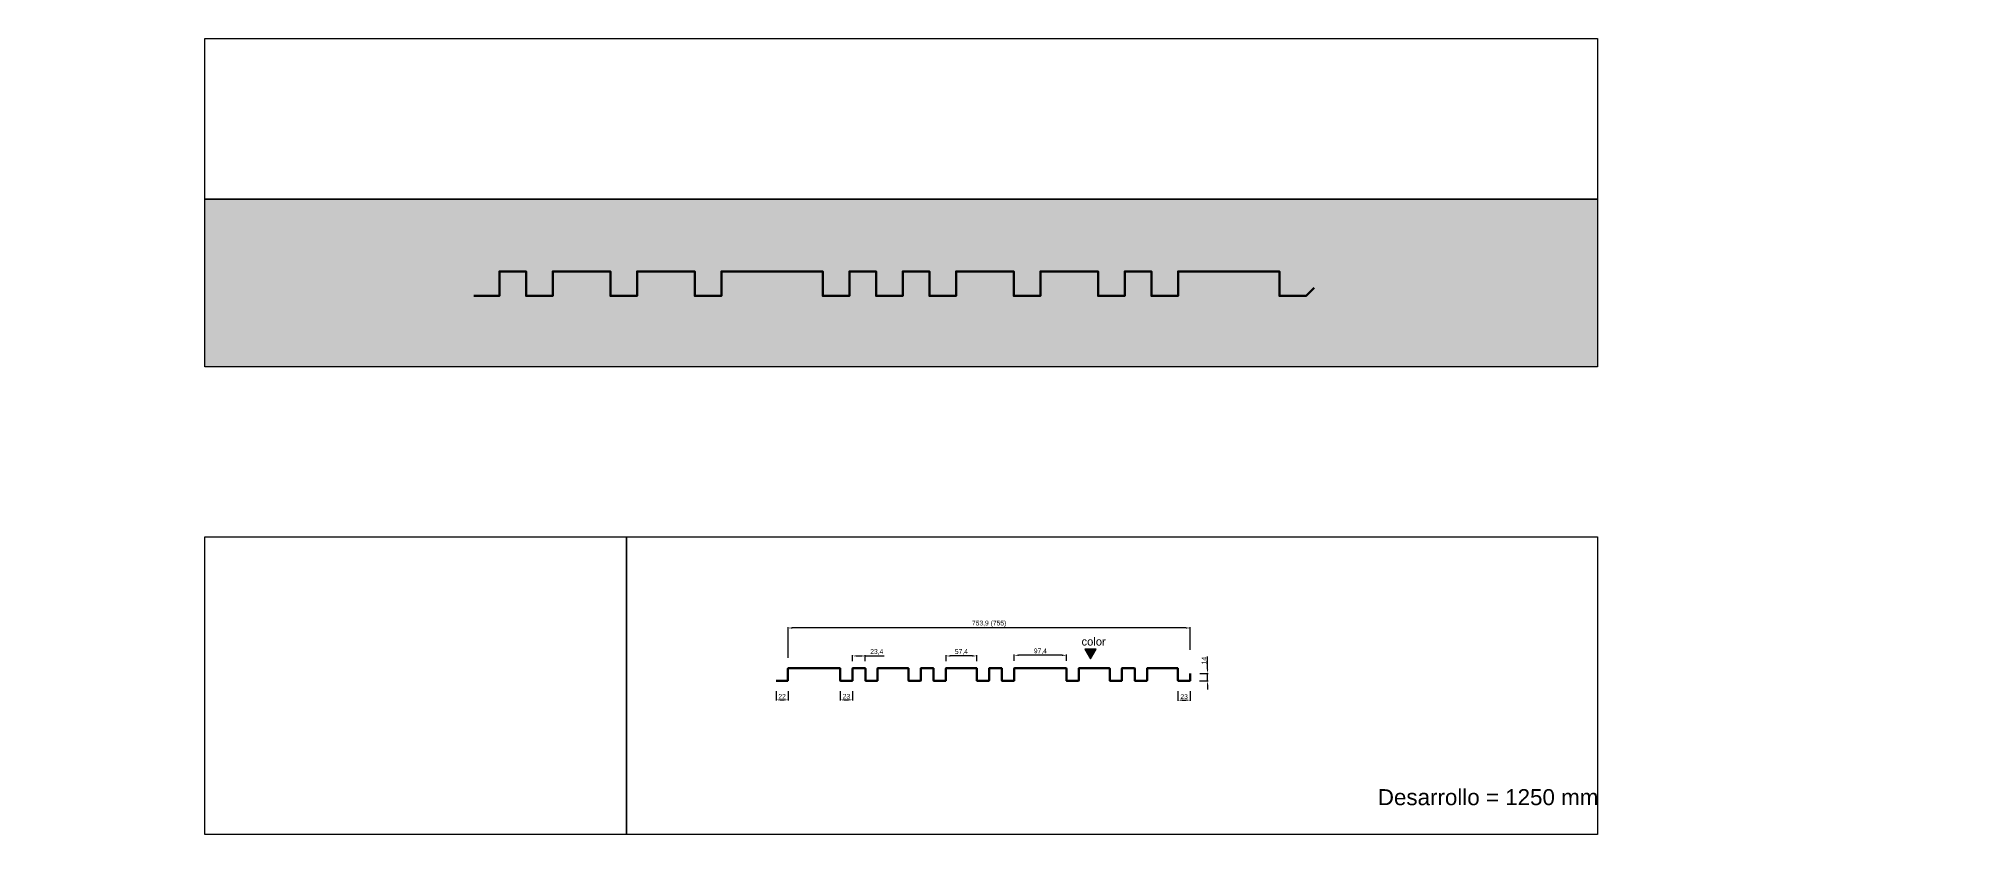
# Model space of a CAD drawing. Header units: millimetres. Extents: x 4334 to 41995838936, y 18500 to 30334.
# Drawn here: x 11554 to 15164, y 22901 to 24393 of the extents above; entities that cross this region are included whole.
import ezdxf

# ---------------------------------------------------------------- set-up
doc = ezdxf.new("R2010")
doc.units = ezdxf.units.MM
doc.layers.add('ANOTACIONES', color=7, linetype='Continuous', plot=False)
for name, color, linetype, lineweight in [('COTAS1', 7, 'Continuous', 0), ('FIBRA NEUTRA', 1, 'Continuous', 40), ('PERFIL ENCABEZADO', 254, 'Continuous', 60), ('RELLENO', 251, 'Continuous', 60)]:
    doc.layers.add(name, color=color, linetype=linetype, lineweight=lineweight)
doc.layers.add('RECUADROS', color=253, linetype='Continuous')
doc.styles.get("Standard").update_dxf_attribs({"font": 'arial.ttf'})
doc.dimstyles.new('ISO-25', dxfattribs={"dimtxt": 9, "dimasz": 8, "dimexe": 1.25, "dimexo": 0.625, "dimgap": 2, "dimtad": 1, "dimdec": 1, "dimtxsty": 'Standard', "dimcen": 2.5, "dimadec": 0, "dimazin": 0, "dimtfac": 1, "dimtdec": 1, "dimtmove": 0, "dimatfit": 3, "dimfxl": 1, "dimarcsym": 0})

# ---------------------------------------------------------------- blocks, each defined once
blk = doc.blocks.new('*D478')
at = {"layer": 'COTAS1', "color": 0, "lineweight": -2, "transparency": 16777216}
for p, q in [((12959.2, 23232.1), (12959.2, 23289.5)), ((13705.1, 23288.2), (12967.2, 23288.2)), ((13713.1, 23247.2), (13713.1, 23289.5))]:
    blk.add_line(p, q, dxfattribs=at)
at = {"layer": 'COTAS1', "color": 0, "transparency": 16777216}
for points in [[(12967.2, 23289.5), (12967.2, 23286.9), (12959.2, 23288.2)], [(13705.1, 23289.5), (13705.1, 23286.9), (13713.1, 23288.2)]]:
    blk.add_solid(points, dxfattribs=at)
at = {"layer": 'Defpoints', "color": 0, "transparency": 16777216}
for p in [(12959.2, 23288.2), (12959.2, 23231.5), (13713.1, 23246.5)]:
    blk.add_point(p, dxfattribs=at)
at = {"layer": 'COTAS1', "color": 0, "transparency": 16777216, "insert": (13336.1, 23296.1), "char_height": 9, "attachment_point": 5}
blk.add_mtext('753,9 (755)', dxfattribs=at)
blk = doc.blocks.new('*D479')
at = {"layer": 'COTAS1', "color": 0, "lineweight": -2, "transparency": 16777216}
for p, q in [((13745.5, 23211), (13745.5, 23235)), ((13730.6, 23189), (13746.8, 23189)), ((13730.8, 23203), (13746.8, 23203)), ((13745.5, 23189), (13745.5, 23203)), ((13745.5, 23181), (13745.5, 23173))]:
    blk.add_line(p, q, dxfattribs=at)
at = {"layer": 'COTAS1', "color": 0, "transparency": 16777216}
for points in [[(13744.2, 23211), (13746.8, 23211), (13745.5, 23203)], [(13744.2, 23181), (13746.8, 23181), (13745.5, 23189)]]:
    blk.add_solid(points, dxfattribs=at)
at = {"layer": 'Defpoints', "color": 0, "transparency": 16777216}
for p in [(13730, 23189), (13730.2, 23203), (13745.5, 23203)]:
    blk.add_point(p, dxfattribs=at)
at = {"layer": 'COTAS1', "color": 0, "transparency": 16777216, "insert": (13739, 23227), "char_height": 9, "attachment_point": 5, "rotation": 90}
blk.add_mtext('14', dxfattribs=at)
blk = doc.blocks.new('*D480')
at = {"layer": 'COTAS1', "color": 0, "lineweight": -2, "transparency": 16777216}
for p, q in [((12937.1, 23169.7), (12937.1, 23152.3)), ((12945.1, 23153.5), (12951.1, 23153.5)), ((12959.1, 23170), (12959.1, 23152.3))]:
    blk.add_line(p, q, dxfattribs=at)
at = {"layer": 'COTAS1', "color": 0, "transparency": 16777216}
for points in [[(12945.1, 23154.8), (12945.1, 23152.2), (12937.1, 23153.5)], [(12951.1, 23154.8), (12951.1, 23152.2), (12959.1, 23153.5)]]:
    blk.add_solid(points, dxfattribs=at)
at = {"layer": 'Defpoints', "color": 0, "transparency": 16777216}
for p in [(12937.1, 23170.3), (12959.1, 23170.6), (12959.1, 23153.5)]:
    blk.add_point(p, dxfattribs=at)
at = {"layer": 'COTAS1', "color": 0, "transparency": 16777216, "insert": (12948.1, 23160), "char_height": 9, "attachment_point": 5}
blk.add_mtext('22', dxfattribs=at)
blk = doc.blocks.new('*D481')
at = {"layer": 'COTAS1', "color": 0, "lineweight": -2, "transparency": 16777216}
for p, q in [((13057.1, 23170), (13057.1, 23152.3)), ((13065.1, 23153.5), (13072.1, 23153.5)), ((13080.1, 23170), (13080.1, 23152.3))]:
    blk.add_line(p, q, dxfattribs=at)
at = {"layer": 'COTAS1', "color": 0, "transparency": 16777216}
for points in [[(13065.1, 23154.8), (13065.1, 23152.2), (13057.1, 23153.5)], [(13072.1, 23154.8), (13072.1, 23152.2), (13080.1, 23153.5)]]:
    blk.add_solid(points, dxfattribs=at)
at = {"layer": 'Defpoints', "color": 0, "transparency": 16777216}
for p in [(13057.1, 23170.6), (13080.1, 23170.6), (13080.1, 23153.5)]:
    blk.add_point(p, dxfattribs=at)
at = {"layer": 'COTAS1', "color": 0, "transparency": 16777216, "insert": (13068.6, 23160.1), "char_height": 9, "attachment_point": 5}
blk.add_mtext('23', dxfattribs=at)
blk = doc.blocks.new('*D482')
at = {"layer": 'COTAS1', "color": 0, "lineweight": -2, "transparency": 16777216}
for p, q in [((13080.3, 23225.8), (13080.3, 23237.1)), ((13088.3, 23235.8), (13095.8, 23235.8)), ((13103.8, 23225.8), (13103.8, 23237.1)), ((13103.8, 23235.8), (13139.3, 23235.8))]:
    blk.add_line(p, q, dxfattribs=at)
at = {"layer": 'COTAS1', "color": 0, "transparency": 16777216}
for points in [[(13088.3, 23237.1), (13088.3, 23234.5), (13080.3, 23235.8)], [(13095.8, 23237.1), (13095.8, 23234.5), (13103.8, 23235.8)]]:
    blk.add_solid(points, dxfattribs=at)
at = {"layer": 'Defpoints', "color": 0, "transparency": 16777216}
for p in [(13080.3, 23225.2), (13103.8, 23235.8), (13103.8, 23225.2)]:
    blk.add_point(p, dxfattribs=at)
at = {"layer": 'COTAS1', "color": 0, "transparency": 16777216, "insert": (13125.5, 23243.2), "char_height": 9, "attachment_point": 5}
blk.add_mtext('23,4', dxfattribs=at)
blk = doc.blocks.new('*D483')
at = {"layer": 'COTAS1', "color": 0, "lineweight": -2, "transparency": 16777216}
for p, q in [((13255.3, 23225.8), (13255.3, 23237.1)), ((13304.8, 23235.8), (13263.3, 23235.8)), ((13312.8, 23225.8), (13312.8, 23237.1))]:
    blk.add_line(p, q, dxfattribs=at)
at = {"layer": 'COTAS1', "color": 0, "transparency": 16777216}
for points in [[(13263.3, 23237.1), (13263.3, 23234.5), (13255.3, 23235.8)], [(13304.8, 23237.1), (13304.8, 23234.5), (13312.8, 23235.8)]]:
    blk.add_solid(points, dxfattribs=at)
at = {"layer": 'Defpoints', "color": 0, "transparency": 16777216}
for p in [(13255.3, 23235.8), (13255.3, 23225.2), (13312.8, 23225.2)]:
    blk.add_point(p, dxfattribs=at)
at = {"layer": 'COTAS1', "color": 0, "transparency": 16777216, "insert": (13284.1, 23243.2), "char_height": 9, "attachment_point": 5}
blk.add_mtext('57,4', dxfattribs=at)
blk = doc.blocks.new('*D484')
at = {"layer": 'COTAS1', "color": 0, "lineweight": -2, "transparency": 16777216}
for p, q in [((13690.1, 23169.7), (13690.1, 23151.7)), ((13698.1, 23153), (13705.1, 23153)), ((13713.1, 23169.7), (13713.1, 23151.7))]:
    blk.add_line(p, q, dxfattribs=at)
at = {"layer": 'COTAS1', "color": 0, "transparency": 16777216}
for points in [[(13698.1, 23154.3), (13698.1, 23151.7), (13690.1, 23153)], [(13705.1, 23154.3), (13705.1, 23151.7), (13713.1, 23153)]]:
    blk.add_solid(points, dxfattribs=at)
at = {"layer": 'Defpoints', "color": 0, "transparency": 16777216}
for p in [(13690.1, 23170.3), (13713.1, 23170.3), (13713.1, 23153)]:
    blk.add_point(p, dxfattribs=at)
at = {"layer": 'COTAS1', "color": 0, "transparency": 16777216, "insert": (13701.6, 23159.6), "char_height": 9, "attachment_point": 5}
blk.add_mtext('23', dxfattribs=at)
blk = doc.blocks.new('Color superior')
at = {"layer": 'ANOTACIONES'}
h = blk.add_hatch(color=256, dxfattribs=at)
h.dxf.hatch_style = 1
h.paths.add_polyline_path([(10.7, 18.6), (-10.7, 18.6), (0, 0)])
blk.add_lwpolyline([(0, 0), (10.7, 18.6), (-10.7, 18.6)], close=True, dxfattribs=at)
at = {"layer": 'ANOTACIONES', "insert": (-16.7, 40.1), "char_height": 15, "attachment_point": 1}
blk.add_mtext_dynamic_manual_height_columns('color', width=249.804, gutter_width=75, heights=[0], dxfattribs=at)
blk = doc.blocks.new('*D488')
at = {"layer": 'COTAS1', "color": 0, "lineweight": -2, "transparency": 16777216}
for p, q in [((13383.3, 23226.5), (13383.3, 23238.3)), ((13472.8, 23237.1), (13391.3, 23237.1)), ((13480.8, 23226.5), (13480.8, 23238.3))]:
    blk.add_line(p, q, dxfattribs=at)
at = {"layer": 'COTAS1', "color": 0, "transparency": 16777216}
for points in [[(13391.3, 23238.4), (13391.3, 23235.7), (13383.3, 23237.1)], [(13472.8, 23238.4), (13472.8, 23235.7), (13480.8, 23237.1)]]:
    blk.add_solid(points, dxfattribs=at)
at = {"layer": 'Defpoints', "color": 0, "transparency": 16777216}
for p in [(13383.3, 23237.1), (13383.3, 23225.8), (13480.8, 23225.8)]:
    blk.add_point(p, dxfattribs=at)
at = {"layer": 'COTAS1', "color": 0, "transparency": 16777216, "insert": (13432.1, 23244.5), "char_height": 9, "attachment_point": 5}
blk.add_mtext('97,4', dxfattribs=at)

msp = doc.modelspace()

# ---------------------------------------------------------------- hatches: boundary and pattern name
at = {"layer": 'RELLENO'}
h = msp.add_hatch(color=256, dxfattribs=at)
h.dxf.hatch_style = 1
h.paths.add_polyline_path([(14476.48, 23777.26), (14476.48, 24091.93), (11866.1, 24091.93), (11866.1, 23777.26)])

# ---------------------------------------------------------------- linework, layer by layer
at = {"layer": 'FIBRA NEUTRA', "lineweight": 50}
msp.add_lwpolyline([(12937.05, 23189.01), (12958.05, 23189.01, 0.4142136), (12959.05, 23190.01), (12959.05, 23212.01, -0.4142136), (12960.05, 23213.01), (13056.05, 23213.01, -0.4142136), (13057.05, 23212.01), (13057.05, 23190.01, 0.4142136), (13058.05, 23189.01), (13079.05, 23189.01, 0.4142136), (13080.05, 23190.01), (13080.05, 23212.01, -0.4142136), (13081.05, 23213.01), (13103.05, 23213.01, -0.4142136), (13104.05, 23212.01), (13104.05, 23190.01, 0.4142136), (13105.05, 23189.01), (13126.05, 23189.01, 0.4142136), (13127.05, 23190.01), (13127.05, 23212.01, -0.4142136), (13128.05, 23213.01), (13184.05, 23213.01, -0.4142136), (13185.05, 23212.01), (13185.05, 23190.01, 0.4142136), (13186.05, 23189.01), (13207.05, 23189.01, 0.4142136), (13208.05, 23190.01), (13208.05, 23212.01, -0.4142136), (13209.05, 23213.01), (13231.05, 23213.01, -0.4142136), (13232.05, 23212.01), (13232.05, 23190.01, 0.4142136), (13233.05, 23189.01), (13254.05, 23189.01, 0.4142136), (13255.05, 23190.01), (13255.05, 23212.01, -0.4142136), (13256.05, 23213.01), (13312.05, 23213.01, -0.4142136), (13313.05, 23212.01), (13313.05, 23190.01, 0.4142136), (13314.05, 23189.01), (13335.05, 23189.01, 0.4142136), (13336.05, 23190.01), (13336.05, 23212.01, -0.4142136), (13337.05, 23213.01), (13359.05, 23213.01, -0.4142136), (13360.05, 23212.01), (13360.05, 23190.01, 0.4142136), (13361.05, 23189.01), (13382.05, 23189.01, 0.4142136), (13383.05, 23190.01), (13383.05, 23212.01, -0.4142136), (13384.05, 23213.01), (13480.05, 23213.01, -0.4142136), (13481.05, 23212.01), (13481.05, 23190.01, 0.4142136), (13482.05, 23189.01), (13503.05, 23189.01, 0.4142136), (13504.05, 23190.01), (13504.05, 23212.01, -0.4142136), (13505.05, 23213.01), (13561.05, 23213.01, -0.4142136), (13562.05, 23212.01), (13562.05, 23190.01, 0.4142136), (13563.05, 23189.01), (13584.05, 23189.01, 0.4142136), (13585.05, 23190.01), (13585.05, 23212.01, -0.4142136), (13586.05, 23213.01), (13608.05, 23213.01, -0.4142136), (13609.05, 23212.01), (13609.05, 23190.01, 0.4142136), (13610.05, 23189.01), (13631.05, 23189.01, 0.4142136), (13632.05, 23190.01), (13632.05, 23212.01, -0.4142136), (13633.05, 23213.01), (13689.05, 23213.01, -0.4142136), (13690.05, 23212.01), (13690.05, 23190.01, 0.4142136), (13691.05, 23189.01), (13712.05, 23189.01, 0.4142136), (13713.05, 23190.01), (13713.05, 23203.01)], format="xyb", dxfattribs=at)
at = {"layer": 'PERFIL ENCABEZADO'}
msp.add_lwpolyline([(13945.05, 23925.35), (13930.17, 23910.47), (13880.17, 23910.47), (13880.17, 23956.47), (13690.17, 23956.47), (13690.17, 23910.47), (13640.17, 23910.47), (13640.17, 23956.47), (13590.17, 23956.47), (13590.17, 23910.47), (13540.17, 23910.47), (13540.17, 23956.47), (13432.17, 23956.47), (13432.17, 23910.47), (13382.17, 23910.47), (13382.17, 23956.47), (13274.17, 23956.47), (13274.17, 23910.47), (13224.17, 23910.47), (13224.17, 23956.47), (13174.17, 23956.47), (13174.17, 23910.47), (13124.17, 23910.47), (13124.17, 23956.47), (13074.17, 23956.47), (13074.17, 23910.47), (13024.17, 23910.47), (13024.17, 23956.47), (12834.17, 23956.47), (12834.17, 23910.47), (12784.17, 23910.47), (12784.17, 23956.47), (12676.17, 23956.47), (12676.17, 23910.47), (12626.17, 23910.47), (12626.17, 23956.47), (12518.17, 23956.47), (12518.17, 23910.47), (12468.17, 23910.47), (12468.17, 23956.47), (12418.17, 23956.47), (12418.17, 23910.47), (12370.17, 23910.47)], dxfattribs=at)
at = {"layer": 'RECUADROS'}
for points in [[(11866.1, 24392.7), (14476.48, 24392.7), (14476.48, 24091.93), (11866.1, 24091.93)], [(11866.1, 24091.93), (14476.48, 24091.93), (14476.48, 23777.26), (11866.1, 23777.26)]]:
    msp.add_lwpolyline(points, close=True, dxfattribs=at)
at = {"layer": 'RECUADROS', "color": 0, "lineweight": 30}
for points in [[(11866.1, 23458.78), (12656.21, 23458.78), (12656.21, 22901.32), (11866.1, 22901.32)], [(12656.21, 23458.78), (14476.48, 23458.78), (14476.48, 22901.32), (12656.21, 22901.32)]]:
    msp.add_lwpolyline(points, close=True, dxfattribs=at)

# ---------------------------------------------------------------- block references
at = {"layer": 'ANOTACIONES'}
msp.add_blockref('Color superior', (13526.02, 23230.2), dxfattribs=at)

# ---------------------------------------------------------------- texts
at = {"layer": 'ANOTACIONES', "insert": (14064.64, 22986.23), "char_height": 30, "attachment_point": 1}
msp.add_mtext_dynamic_manual_height_columns('Desarrollo = 1250 mm', width=6765.1618, gutter_width=150, heights=[0], dxfattribs=at)

# ---------------------------------------------------------------- dimensions: what is measured, and where the dimension line sits
at = {"layer": 'COTAS1'}
dim = msp.add_linear_dim(base=(12959.1969, 23288.2026), p1=(13713.0505, 23246.5454), p2=(12959.1969, 23231.4804), text='<> (755)', dimstyle='ISO-25', dxfattribs=at)
dim.commit()
dim.dimension.update_dxf_attribs({"geometry": '*D478', "text_midpoint": (13336.1237, 23288.2026), "dimtype": 160})
for base, p1, p2, picture, middle in [((13103.76, 23235.81), (13080.34, 23225.2), (13103.76, 23225.2), '*D482', (13125.5, 23243.22)), ((13255.34, 23235.81), (13312.76, 23225.2), (13255.34, 23225.2), '*D483', (13284.05, 23243.2)), ((13383.34, 23237.06), (13480.76, 23225.83), (13383.34, 23225.83), '*D488', (13432.05, 23244.47)), ((12959.05, 23153.52), (12937.05, 23170.33), (12959.05, 23170.58), '*D480', (12948.05, 23160.03)), ((13080.05, 23153.52), (13057.05, 23170.58), (13080.05, 23170.58), '*D481', (13068.55, 23160.11)), ((13713.05, 23152.99), (13690.05, 23170.31), (13713.05, 23170.31), '*D484', (13701.55, 23159.59))]:
    dim = msp.add_linear_dim(base=base, p1=p1, p2=p2, dimstyle='ISO-25', dxfattribs=at)
    dim.commit()
    dim.dimension.update_dxf_attribs({"geometry": picture, "text_midpoint": middle})
dim = msp.add_linear_dim(base=(13745.51, 23203.01), p1=(13729.97, 23189.01), p2=(13730.22, 23203.01), angle=90, dimstyle='ISO-25', dxfattribs=at)
dim.commit()
dim.dimension.update_dxf_attribs({"geometry": '*D479', "text_midpoint": (13738.99, 23227.02)})

doc.saveas('drawing.dxf')
